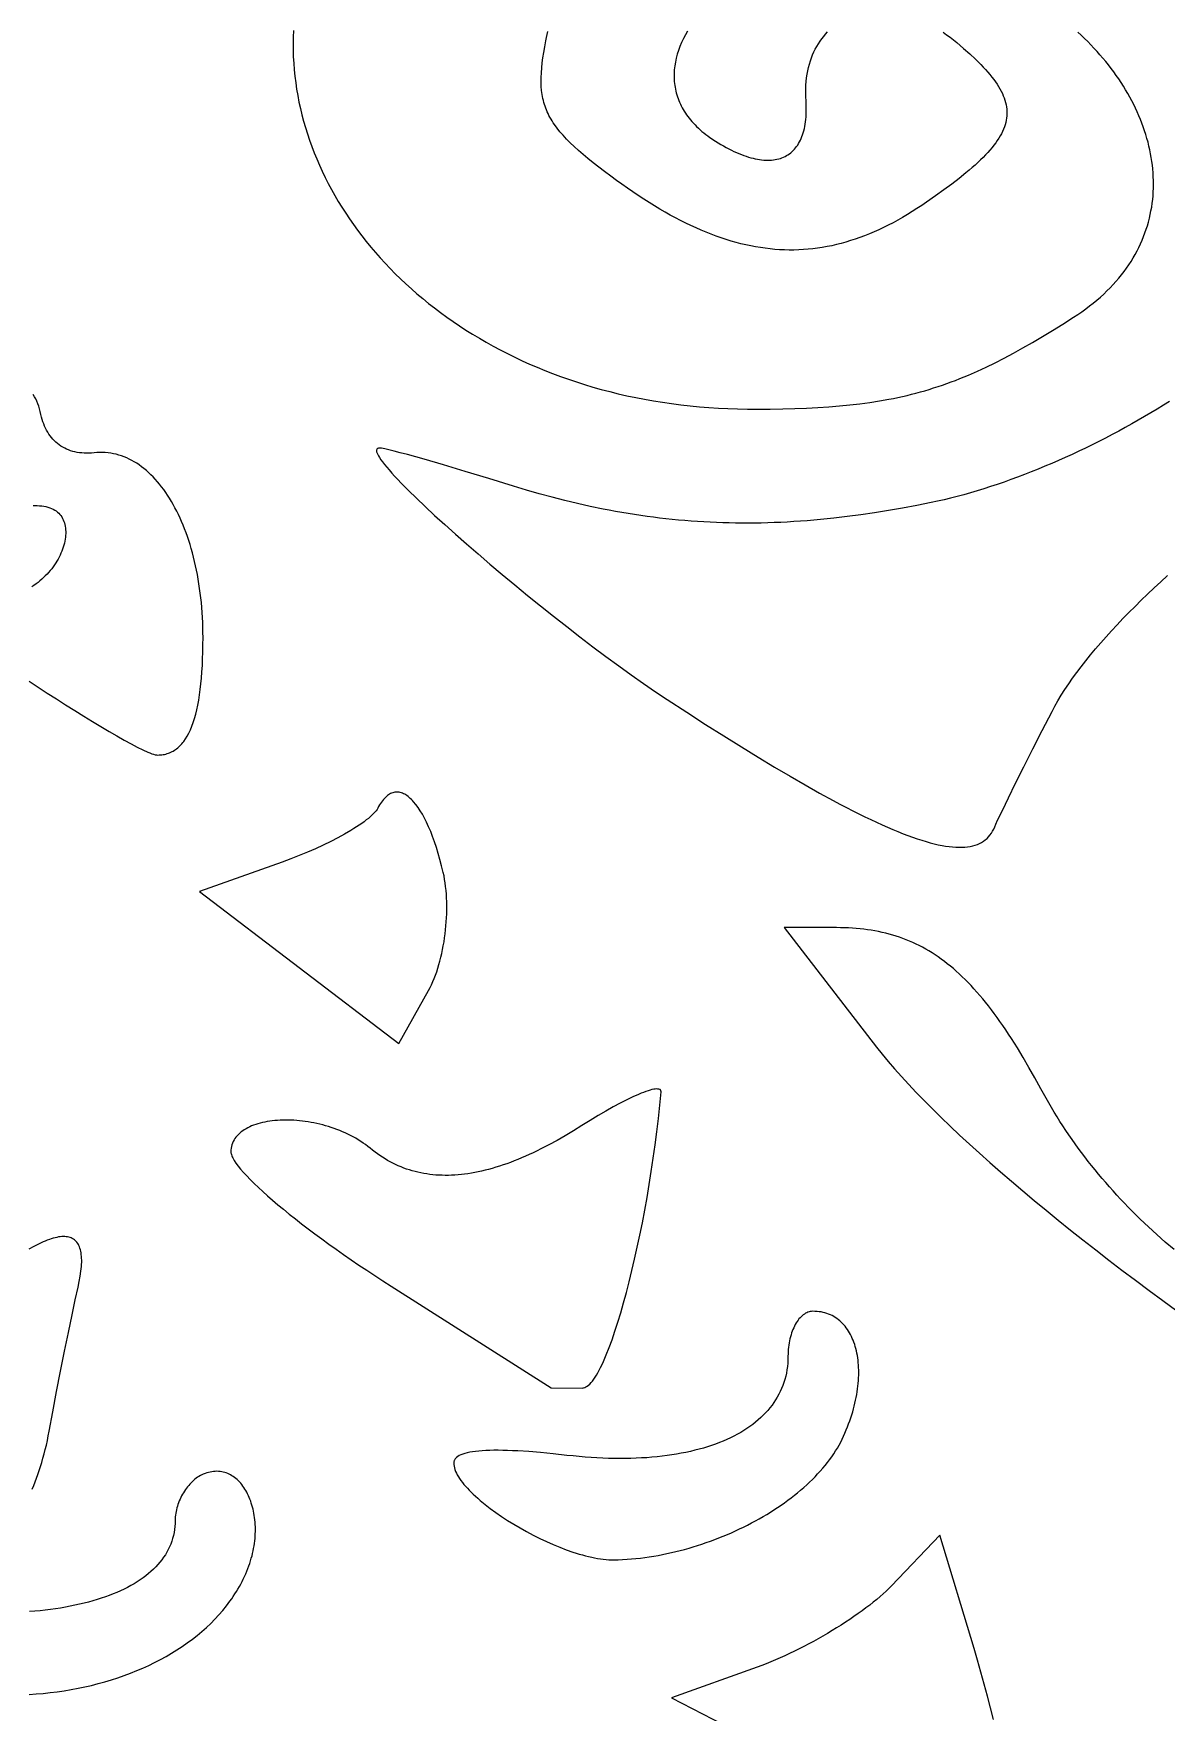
# Model space of a CAD drawing. Extents: x -500 to 500, y -999 to 1001.
# Drawn here: x -166.4 to -6.6, y -171.1 to 65.8 of the extents above; entities that cross this region are included whole.
import ezdxf

# ---------------------------------------------------------------- set-up
doc = ezdxf.new("R2010")
doc.units = 0
doc.layers.add('LAYER_1', color=18, linetype='CONTINUOUS')

msp = doc.modelspace()

# ---------------------------------------------------------------- linework, layer by layer
at = {"layer": 'LAYER_1'}
for points in [[(-129.75, 66.2), (-129.79, 65.28), (-129.8, 64.36), (-129.79, 63.44), (-129.77, 62.52), (-129.71, 61.6), (-129.64, 60.69), (-129.55, 59.77), (-129.43, 58.86), (-129.3, 57.94), (-129.14, 57.03), (-128.97, 56.12), (-128.77, 55.22), (-128.55, 54.32), (-128.31, 53.42), (-128.06, 52.52), (-127.78, 51.63), (-127.48, 50.74), (-127.16, 49.85), (-126.82, 48.97), (-126.46, 48.1), (-126.09, 47.22), (-125.69, 46.36), (-125.27, 45.5), (-124.84, 44.64), (-124.39, 43.79), (-123.91, 42.95), (-123.42, 42.11), (-122.91, 41.28), (-122.38, 40.46), (-121.84, 39.64), (-121.27, 38.83), (-120.69, 38.03), (-120.09, 37.23), (-119.47, 36.45), (-118.83, 35.67), (-118.18, 34.9), (-117.51, 34.14), (-116.82, 33.38), (-116.11, 32.64), (-115.39, 31.91), (-114.64, 31.19), (-113.89, 30.47), (-113.11, 29.77), (-112.32, 29.08), (-111.51, 28.4), (-110.69, 27.72), (-109.85, 27.07), (-108.99, 26.42), (-108.12, 25.78), (-107.23, 25.16), (-106.33, 24.55), (-105.41, 23.95), (-104.47, 23.36), (-103.52, 22.79), (-102.56, 22.23), (-101.58, 21.68), (-100.58, 21.15), (-99.57, 20.63), (-98.54, 20.12), (-97.5, 19.63), (-96.45, 19.16), (-95.38, 18.7), (-94.29, 18.25), (-93.2, 17.82), (-92.08, 17.41), (-90.96, 17.01), (-89.82, 16.63), (-88.67, 16.26), (-87.5, 15.91), (-86.32, 15.58), (-85.13, 15.27), (-83.92, 14.97), (-82.7, 14.69), (-81.47, 14.43), (-80.22, 14.19), (-78.96, 13.96), (-77.69, 13.76), (-76.41, 13.57), (-75.11, 13.41), (-73.8, 13.26), (-72.48, 13.13), (-71.15, 13.02), (-69.81, 12.93), (-68.45, 12.87), (-67.09, 12.82), (-65.71, 12.79), (-64.32, 12.79), (-62.49, 12.81), (-60.73, 12.84), (-59.02, 12.88), (-57.37, 12.95), (-55.78, 13.03), (-54.23, 13.13), (-52.73, 13.25), (-51.27, 13.39), (-49.84, 13.55), (-48.46, 13.74), (-47.1, 13.95), (-45.78, 14.19), (-45.12, 14.32), (-44.47, 14.45), (-43.83, 14.59), (-43.19, 14.74), (-42.56, 14.89), (-41.93, 15.06), (-41.3, 15.23), (-40.68, 15.4), (-40.06, 15.59), (-39.44, 15.78), (-38.82, 15.98), (-38.2, 16.19), (-37.59, 16.4), (-36.98, 16.63), (-36.36, 16.86), (-35.75, 17.1), (-35.13, 17.35), (-34.51, 17.61), (-33.27, 18.15), (-32.02, 18.73), (-30.76, 19.35), (-29.48, 20.01), (-28.17, 20.7), (-26.84, 21.44), (-25.49, 22.21), (-24.1, 23.03), (-22.68, 23.9), (-21.22, 24.8), (-19.71, 25.75), (-19.12, 26.14), (-18.55, 26.54), (-17.99, 26.94), (-17.45, 27.35), (-16.92, 27.76), (-16.41, 28.18), (-15.92, 28.61), (-15.45, 29.04), (-14.99, 29.48), (-14.55, 29.92), (-14.12, 30.37), (-13.72, 30.82), (-13.32, 31.28), (-12.94, 31.75), (-12.58, 32.22), (-12.24, 32.69), (-11.91, 33.17), (-11.59, 33.65), (-11.29, 34.14), (-11.01, 34.63), (-10.74, 35.12), (-10.49, 35.62), (-10.25, 36.12), (-10.03, 36.63), (-9.82, 37.14), (-9.63, 37.65), (-9.45, 38.17), (-9.29, 38.68), (-9.14, 39.2), (-9, 39.73), (-8.88, 40.25), (-8.78, 40.78), (-8.68, 41.31), (-8.61, 41.84), (-8.54, 42.37), (-8.49, 42.91), (-8.46, 43.44), (-8.44, 43.98), (-8.43, 44.52), (-8.43, 45.06), (-8.45, 45.59), (-8.48, 46.13), (-8.53, 46.68), (-8.58, 47.22), (-8.66, 47.76), (-8.74, 48.3), (-8.84, 48.84), (-8.95, 49.38), (-9.07, 49.92), (-9.2, 50.46), (-9.35, 51), (-9.51, 51.54), (-9.68, 52.07), (-9.87, 52.61), (-10.06, 53.14), (-10.27, 53.67), (-10.49, 54.2), (-10.73, 54.73), (-10.97, 55.26), (-11.22, 55.78), (-11.49, 56.3), (-11.77, 56.82), (-12.06, 57.34), (-12.36, 57.85), (-12.67, 58.36), (-13, 58.87), (-13.33, 59.38), (-13.68, 59.88), (-14.03, 60.37), (-14.4, 60.87), (-14.78, 61.36), (-15.17, 61.84), (-15.57, 62.32), (-15.98, 62.8), (-16.39, 63.27), (-16.82, 63.74), (-17.26, 64.2), (-17.71, 64.66), (-18.17, 65.11), (-18.64, 65.56), (-19.12, 66)], [(-38.11, 65.97), (-37.62, 65.63), (-37.13, 65.28), (-36.65, 64.9), (-36.17, 64.51), (-35.22, 63.7), (-34.35, 62.92), (-33.54, 62.16), (-33.16, 61.79), (-32.79, 61.42), (-32.45, 61.06), (-32.12, 60.7), (-31.8, 60.35), (-31.51, 60), (-31.23, 59.66), (-30.97, 59.32), (-30.72, 58.98), (-30.49, 58.65), (-30.28, 58.32), (-30.09, 57.99), (-29.91, 57.66), (-29.75, 57.34), (-29.61, 57.02), (-29.48, 56.7), (-29.38, 56.38), (-29.29, 56.07), (-29.21, 55.75), (-29.16, 55.44), (-29.12, 55.12), (-29.1, 54.81), (-29.1, 54.5), (-29.11, 54.18), (-29.15, 53.87), (-29.2, 53.56), (-29.27, 53.25), (-29.35, 52.93), (-29.46, 52.62), (-29.58, 52.3), (-29.72, 51.98), (-29.88, 51.66), (-30.05, 51.34), (-30.25, 51.01), (-30.46, 50.69), (-30.69, 50.36), (-30.94, 50.03), (-31.2, 49.69), (-31.49, 49.35), (-31.79, 49.01), (-32.11, 48.67), (-32.45, 48.32), (-32.81, 47.96), (-33.19, 47.6), (-33.59, 47.24), (-34, 46.87), (-34.43, 46.5), (-34.89, 46.12), (-35.85, 45.35), (-36.88, 44.55), (-37.99, 43.73), (-39.18, 42.87), (-40.44, 41.99), (-41.12, 41.53), (-41.8, 41.09), (-42.48, 40.66), (-43.15, 40.24), (-43.83, 39.85), (-44.5, 39.47), (-45.17, 39.1), (-45.84, 38.76), (-46.51, 38.43), (-47.18, 38.11), (-47.84, 37.81), (-48.51, 37.53), (-49.17, 37.26), (-49.84, 37.02), (-50.5, 36.78), (-51.17, 36.57), (-51.83, 36.37), (-52.49, 36.18), (-53.16, 36.01), (-53.82, 35.86), (-54.48, 35.73), (-55.15, 35.61), (-55.81, 35.51), (-56.48, 35.43), (-57.15, 35.36), (-57.81, 35.31), (-58.48, 35.27), (-59.15, 35.25), (-59.82, 35.25), (-60.49, 35.26), (-61.17, 35.29), (-61.84, 35.34), (-62.52, 35.41), (-63.2, 35.49), (-63.88, 35.58), (-64.56, 35.7), (-65.25, 35.83), (-65.93, 35.97), (-66.62, 36.14), (-67.31, 36.32), (-68.01, 36.52), (-68.71, 36.73), (-69.41, 36.96), (-70.11, 37.21), (-70.82, 37.47), (-71.53, 37.75), (-72.24, 38.05), (-72.95, 38.36), (-73.67, 38.69), (-74.4, 39.04), (-75.13, 39.4), (-75.86, 39.78), (-76.59, 40.18), (-77.33, 40.6), (-78.08, 41.03), (-78.83, 41.48), (-79.58, 41.94), (-80.34, 42.42), (-81.1, 42.92), (-81.87, 43.44), (-82.64, 43.97), (-83.42, 44.52), (-84.2, 45.08), (-84.99, 45.66), (-85.86, 46.32), (-86.69, 46.96), (-87.47, 47.57), (-88.2, 48.17), (-88.89, 48.74), (-89.54, 49.3), (-90.14, 49.85), (-90.71, 50.39), (-91.23, 50.91), (-91.71, 51.43), (-92.15, 51.94), (-92.56, 52.45), (-92.93, 52.96), (-93.1, 53.21), (-93.26, 53.47), (-93.41, 53.72), (-93.56, 53.98), (-93.7, 54.23), (-93.82, 54.49), (-93.94, 54.75), (-94.05, 55.01), (-94.16, 55.27), (-94.25, 55.53), (-94.34, 55.8), (-94.42, 56.07), (-94.49, 56.34), (-94.55, 56.61), (-94.61, 56.89), (-94.66, 57.17), (-94.74, 57.75), (-94.79, 58.34), (-94.81, 58.96), (-94.81, 59.59), (-94.78, 60.25), (-94.73, 60.93), (-94.66, 61.64), (-94.56, 62.37), (-94.45, 63.14), (-94.31, 63.94), (-94.15, 64.78), (-94.06, 65.21), (-93.97, 65.64), (-93.86, 66.06)], [(-74.15, 66.14), (-74.46, 65.61), (-74.74, 65.07), (-75, 64.52), (-75.23, 63.97), (-75.43, 63.42), (-75.61, 62.87), (-75.75, 62.32), (-75.87, 61.77), (-75.96, 61.22), (-76.02, 60.67), (-76.05, 60.12), (-76.06, 59.84), (-76.05, 59.57), (-76.04, 59.29), (-76.02, 59.02), (-76, 58.75), (-75.96, 58.48), (-75.92, 58.21), (-75.87, 57.94), (-75.81, 57.67), (-75.74, 57.41), (-75.67, 57.14), (-75.59, 56.88), (-75.5, 56.61), (-75.4, 56.35), (-75.29, 56.09), (-75.17, 55.84), (-75.05, 55.58), (-74.91, 55.33), (-74.77, 55.07), (-74.62, 54.82), (-74.46, 54.57), (-74.29, 54.33), (-74.12, 54.08), (-73.93, 53.84), (-73.74, 53.6), (-73.53, 53.36), (-73.32, 53.13), (-73.1, 52.9), (-72.87, 52.67), (-72.63, 52.44), (-72.38, 52.22), (-72.12, 51.99), (-71.85, 51.78), (-71.57, 51.56), (-71.29, 51.35), (-70.99, 51.14), (-70.21, 50.62), (-69.82, 50.38), (-69.44, 50.14), (-69.07, 49.93), (-68.7, 49.72), (-68.33, 49.52), (-67.97, 49.34), (-67.61, 49.16), (-67.26, 49), (-66.91, 48.85), (-66.56, 48.71), (-66.23, 48.58), (-65.89, 48.47), (-65.56, 48.36), (-65.24, 48.27), (-64.92, 48.19), (-64.61, 48.11), (-64.3, 48.05), (-64, 48), (-63.7, 47.96), (-63.41, 47.94), (-63.13, 47.92), (-62.85, 47.92), (-62.57, 47.92), (-62.31, 47.94), (-62.05, 47.96), (-61.79, 48), (-61.54, 48.05), (-61.3, 48.11), (-61.06, 48.18), (-60.84, 48.26), (-60.61, 48.35), (-60.4, 48.46), (-60.19, 48.57), (-59.99, 48.69), (-59.79, 48.83), (-59.6, 48.97), (-59.42, 49.13), (-59.25, 49.29), (-59.08, 49.47), (-58.92, 49.65), (-58.77, 49.85), (-58.62, 50.06), (-58.49, 50.27), (-58.36, 50.5), (-58.24, 50.74), (-58.12, 50.99), (-58.02, 51.25), (-57.92, 51.51), (-57.83, 51.79), (-57.75, 52.08), (-57.68, 52.38), (-57.61, 52.69), (-57.55, 53.01), (-57.51, 53.33), (-57.47, 53.67), (-57.44, 54.02), (-57.42, 54.38), (-57.4, 54.75), (-57.4, 55.12), (-57.41, 55.51), (-57.42, 55.91), (-57.44, 56.31), (-57.47, 56.88), (-57.49, 57.44), (-57.48, 57.99), (-57.46, 58.52), (-57.42, 59.04), (-57.36, 59.55), (-57.28, 60.05), (-57.19, 60.54), (-57.09, 61.01), (-56.96, 61.48), (-56.83, 61.93), (-56.67, 62.36), (-56.51, 62.79), (-56.33, 63.2), (-56.13, 63.6), (-55.92, 63.98), (-55.7, 64.35), (-55.46, 64.71), (-55.21, 65.05), (-54.95, 65.38), (-54.68, 65.7), (-54.4, 66.01)], [(-167.02, -25.57), (-165.76, -26.42), (-164.47, -27.26), (-163.18, -28.1), (-161.89, -28.93), (-160.61, -29.73), (-159.34, -30.52), (-158.11, -31.28), (-156.91, -32), (-155.76, -32.68), (-154.66, -33.32), (-153.62, -33.9), (-152.66, -34.42), (-151.78, -34.88), (-150.99, -35.27), (-150.3, -35.58), (-149.99, -35.71), (-149.72, -35.82), (-149.47, -35.9), (-149.25, -35.96), (-149.07, -35.99), (-148.91, -36.01), (-148.71, -36), (-148.51, -35.99), (-148.32, -35.97), (-148.13, -35.94), (-147.94, -35.91), (-147.75, -35.87), (-147.57, -35.81), (-147.39, -35.76), (-147.21, -35.69), (-147.04, -35.61), (-146.87, -35.53), (-146.71, -35.44), (-146.55, -35.34), (-146.39, -35.24), (-146.23, -35.12), (-146.08, -35), (-145.93, -34.87), (-145.78, -34.73), (-145.64, -34.58), (-145.5, -34.43), (-145.36, -34.26), (-145.23, -34.09), (-144.97, -33.73), (-144.73, -33.33), (-144.5, -32.9), (-144.28, -32.43), (-144.08, -31.94), (-143.89, -31.41), (-143.71, -30.84), (-143.54, -30.25), (-143.38, -29.62), (-143.24, -28.96), (-143.11, -28.26), (-143, -27.53), (-142.89, -26.77), (-142.8, -25.97), (-142.72, -25.14), (-142.65, -24.28), (-142.6, -23.38), (-142.56, -22.45), (-142.53, -21.48), (-142.51, -20.48), (-142.5, -19.44), (-142.51, -18.72), (-142.52, -18), (-142.55, -17.29), (-142.58, -16.58), (-142.62, -15.88), (-142.68, -15.19), (-142.74, -14.5), (-142.81, -13.82), (-142.89, -13.15), (-142.98, -12.49), (-143.08, -11.83), (-143.18, -11.19), (-143.3, -10.55), (-143.42, -9.92), (-143.56, -9.29), (-143.7, -8.68), (-143.84, -8.08), (-144, -7.48), (-144.16, -6.89), (-144.34, -6.32), (-144.52, -5.75), (-144.7, -5.19), (-144.9, -4.65), (-145.1, -4.11), (-145.31, -3.59), (-145.53, -3.07), (-145.75, -2.57), (-145.98, -2.07), (-146.22, -1.59), (-146.46, -1.12), (-146.71, -0.67), (-146.97, -0.22), (-147.23, 0.22), (-147.5, 0.64), (-147.77, 1.05), (-148.05, 1.44), (-148.34, 1.83), (-148.63, 2.2), (-148.93, 2.56), (-149.24, 2.9), (-149.54, 3.23), (-149.86, 3.55), (-150.18, 3.85), (-150.5, 4.14), (-150.83, 4.41), (-151.17, 4.67), (-151.51, 4.92), (-151.85, 5.15), (-152.2, 5.36), (-152.55, 5.56), (-152.91, 5.75), (-153.27, 5.92), (-153.63, 6.07), (-154, 6.2), (-154.37, 6.32), (-154.75, 6.43), (-155.13, 6.51), (-155.51, 6.58), (-155.9, 6.64), (-156.29, 6.67), (-156.68, 6.69), (-157.08, 6.69), (-157.48, 6.67), (-157.88, 6.64), (-158.24, 6.6), (-158.59, 6.58), (-158.94, 6.58), (-159.28, 6.59), (-159.62, 6.61), (-159.94, 6.65), (-160.26, 6.7), (-160.57, 6.76), (-160.88, 6.84), (-161.18, 6.93), (-161.46, 7.04), (-161.75, 7.16), (-162.02, 7.29), (-162.28, 7.43), (-162.54, 7.58), (-162.78, 7.75), (-163.02, 7.93), (-163.25, 8.13), (-163.47, 8.33), (-163.68, 8.55), (-163.88, 8.78), (-164.07, 9.02), (-164.25, 9.27), (-164.41, 9.53), (-164.57, 9.81), (-164.72, 10.09), (-164.86, 10.39), (-164.98, 10.7), (-165.1, 11.01), (-165.2, 11.34), (-165.29, 11.68), (-165.37, 12.03), (-165.46, 12.44), (-165.56, 12.83), (-165.68, 13.2), (-165.81, 13.56), (-165.95, 13.9), (-166.11, 14.23), (-166.28, 14.54), (-166.47, 14.84)], [(-6.17, 13.89), (-7.03, 13.35), (-7.91, 12.81), (-8.79, 12.28), (-9.68, 11.75), (-10.58, 11.23), (-11.49, 10.71), (-12.41, 10.2), (-13.33, 9.7), (-14.25, 9.21), (-15.19, 8.72), (-16.12, 8.24), (-17.06, 7.77), (-18.01, 7.31), (-18.96, 6.86), (-19.91, 6.41), (-20.87, 5.98), (-21.83, 5.55), (-22.78, 5.13), (-23.75, 4.73), (-24.71, 4.33), (-25.67, 3.94), (-26.63, 3.57), (-27.59, 3.2), (-28.55, 2.85), (-29.51, 2.51), (-30.46, 2.18), (-31.41, 1.86), (-32.36, 1.56), (-33.31, 1.27), (-34.25, 0.99), (-35.19, 0.72), (-36.12, 0.47), (-37.04, 0.24), (-37.96, 0.01), (-38.88, -0.2), (-39.78, -0.39), (-41.81, -0.8), (-43.82, -1.17), (-45.8, -1.52), (-47.77, -1.83), (-49.71, -2.12), (-51.63, -2.37), (-53.54, -2.59), (-55.42, -2.78), (-57.3, -2.95), (-59.16, -3.08), (-60.08, -3.13), (-61, -3.18), (-61.92, -3.21), (-62.83, -3.24), (-63.75, -3.27), (-64.65, -3.28), (-65.56, -3.29), (-66.47, -3.29), (-67.37, -3.28), (-68.27, -3.26), (-69.17, -3.24), (-70.07, -3.21), (-70.96, -3.17), (-71.86, -3.12), (-72.75, -3.07), (-73.64, -3.01), (-74.53, -2.93), (-75.42, -2.86), (-76.31, -2.77), (-77.2, -2.68), (-78.09, -2.57), (-78.97, -2.46), (-79.86, -2.35), (-80.75, -2.22), (-81.64, -2.09), (-82.52, -1.95), (-83.41, -1.8), (-84.3, -1.64), (-85.19, -1.48), (-86.08, -1.3), (-87.87, -0.94), (-89.66, -0.54), (-91.45, -0.1), (-93.26, 0.36), (-95.07, 0.86), (-96.89, 1.38), (-98.73, 1.94), (-102.2, 3.02), (-105.51, 4.02), (-108.58, 4.93), (-111.33, 5.72), (-113.68, 6.38), (-114.68, 6.65), (-115.56, 6.87), (-116.3, 7.05), (-116.88, 7.19), (-117.32, 7.27), (-117.47, 7.29), (-117.58, 7.3), (-117.67, 7.29), (-117.76, 7.28), (-117.83, 7.26), (-117.89, 7.23), (-117.94, 7.19), (-117.98, 7.14), (-118, 7.08), (-118.02, 7.02), (-118.03, 6.95), (-118.02, 6.87), (-118.01, 6.78), (-117.98, 6.69), (-117.9, 6.47), (-117.77, 6.23), (-117.61, 5.96), (-117.41, 5.66), (-117.17, 5.34), (-116.9, 4.98), (-116.59, 4.61), (-116.25, 4.21), (-115.87, 3.78), (-115.47, 3.33), (-115.03, 2.86), (-114.56, 2.37), (-113.53, 1.33), (-112.39, 0.22), (-111.16, -0.96), (-109.83, -2.21), (-108.41, -3.5), (-106.91, -4.84), (-105.34, -6.22), (-103.71, -7.64), (-102.03, -9.08), (-100.3, -10.54), (-98.53, -12.01), (-96.72, -13.49), (-94.9, -14.97), (-93.05, -16.43), (-91.2, -17.89), (-89.35, -19.32), (-87.51, -20.72), (-85.68, -22.09), (-83.87, -23.42), (-82.1, -24.7), (-80.36, -25.92), (-78.67, -27.08), (-77.03, -28.17), (-74.27, -29.97), (-71.6, -31.68), (-69.03, -33.32), (-66.56, -34.86), (-64.17, -36.33), (-61.88, -37.71), (-59.68, -39.01), (-57.56, -40.23), (-55.54, -41.37), (-53.6, -42.43), (-52.67, -42.93), (-51.75, -43.41), (-50.86, -43.87), (-49.99, -44.31), (-49.14, -44.72), (-48.31, -45.12), (-47.5, -45.5), (-46.71, -45.86), (-45.94, -46.2), (-45.19, -46.52), (-44.47, -46.82), (-43.76, -47.11), (-43.07, -47.37), (-42.4, -47.61), (-41.75, -47.83), (-41.12, -48.04), (-40.51, -48.22), (-39.92, -48.39), (-39.35, -48.54), (-38.8, -48.66), (-38.26, -48.77), (-37.75, -48.86), (-37.25, -48.93), (-36.77, -48.98), (-36.31, -49.02), (-35.87, -49.03), (-35.44, -49.03), (-35.04, -49.01), (-34.65, -48.96), (-34.28, -48.9), (-33.92, -48.83), (-33.58, -48.73), (-33.26, -48.61), (-32.96, -48.48), (-32.67, -48.33), (-32.4, -48.16), (-32.15, -47.97), (-31.91, -47.77), (-31.69, -47.54), (-31.49, -47.3), (-31.3, -47.04), (-31.13, -46.76), (-30.97, -46.47), (-30.83, -46.16), (-30.65, -45.74), (-30.41, -45.21), (-29.75, -43.82), (-28.9, -42.06), (-27.87, -39.98), (-26.71, -37.65), (-25.45, -35.15), (-24.11, -32.53), (-22.74, -29.87), (-22.34, -29.11), (-21.9, -28.34), (-21.43, -27.57), (-20.92, -26.78), (-20.39, -25.98), (-19.83, -25.17), (-19.24, -24.36), (-18.62, -23.54), (-17.97, -22.71), (-17.3, -21.87), (-16.6, -21.03), (-15.87, -20.18), (-15.12, -19.33), (-14.35, -18.48), (-13.55, -17.62), (-12.73, -16.76), (-11.89, -15.89), (-11.03, -15.03), (-10.15, -14.16), (-9.25, -13.29), (-8.33, -12.42), (-7.4, -11.56), (-6.44, -10.69)], [(-166.46, -0.79), (-166.18, -0.82), (-165.92, -0.82), (-165.58, -0.83), (-165.26, -0.86), (-164.95, -0.9), (-164.66, -0.95), (-164.38, -1.02), (-164.12, -1.11), (-163.87, -1.2), (-163.64, -1.31), (-163.42, -1.44), (-163.22, -1.57), (-163.03, -1.72), (-162.86, -1.88), (-162.7, -2.05), (-162.56, -2.23), (-162.43, -2.42), (-162.31, -2.62), (-162.21, -2.82), (-162.12, -3.04), (-162.05, -3.26), (-161.98, -3.49), (-161.94, -3.73), (-161.9, -3.98), (-161.88, -4.23), (-161.87, -4.48), (-161.87, -4.74), (-161.88, -5.01), (-161.91, -5.28), (-161.95, -5.55), (-162, -5.83), (-162.06, -6.1), (-162.13, -6.38), (-162.22, -6.66), (-162.31, -6.95), (-162.42, -7.23), (-162.54, -7.51), (-162.66, -7.8), (-162.8, -8.08), (-162.95, -8.36), (-163.11, -8.64), (-163.28, -8.91), (-163.46, -9.19), (-163.65, -9.46), (-163.85, -9.72), (-164.06, -9.98), (-164.28, -10.24), (-164.51, -10.49), (-164.75, -10.74), (-164.99, -10.98), (-165.25, -11.21), (-165.51, -11.44), (-165.78, -11.66), (-166.06, -11.87), (-166.35, -12.07), (-166.64, -12.26)], [(-5.53, -105.79), (-6.76, -104.74), (-7.96, -103.67), (-9.14, -102.59), (-10.3, -101.49), (-11.42, -100.37), (-11.98, -99.81), (-12.53, -99.24), (-13.07, -98.67), (-13.6, -98.09), (-14.13, -97.51), (-14.65, -96.92), (-15.16, -96.34), (-15.67, -95.74), (-16.17, -95.15), (-16.67, -94.55), (-17.15, -93.94), (-17.63, -93.34), (-18.1, -92.72), (-18.57, -92.11), (-19.03, -91.49), (-19.48, -90.87), (-19.92, -90.24), (-20.36, -89.61), (-20.79, -88.98), (-21.21, -88.34), (-21.62, -87.7), (-22.03, -87.06), (-22.43, -86.41), (-22.82, -85.76), (-23.21, -85.1), (-23.58, -84.44), (-23.95, -83.78), (-24.31, -83.12), (-25.15, -81.57), (-25.99, -80.09), (-26.81, -78.68), (-27.63, -77.32), (-28.45, -76.02), (-28.86, -75.4), (-29.27, -74.78), (-29.67, -74.19), (-30.08, -73.6), (-30.49, -73.04), (-30.89, -72.48), (-31.3, -71.94), (-31.7, -71.41), (-32.11, -70.9), (-32.52, -70.4), (-32.93, -69.92), (-33.34, -69.45), (-33.75, -68.99), (-34.16, -68.54), (-34.57, -68.11), (-34.99, -67.69), (-35.4, -67.29), (-35.82, -66.89), (-36.24, -66.51), (-36.66, -66.15), (-37.08, -65.79), (-37.51, -65.45), (-37.93, -65.12), (-38.36, -64.8), (-38.8, -64.49), (-39.23, -64.2), (-39.67, -63.92), (-40.11, -63.64), (-40.56, -63.39), (-41.01, -63.14), (-41.46, -62.9), (-41.91, -62.68), (-42.37, -62.46), (-42.84, -62.26), (-43.3, -62.07), (-43.78, -61.89), (-44.25, -61.72), (-44.73, -61.56), (-45.22, -61.41), (-45.71, -61.27), (-46.2, -61.14), (-46.7, -61.03), (-47.21, -60.92), (-47.72, -60.82), (-48.23, -60.73), (-48.76, -60.65), (-49.28, -60.58), (-49.82, -60.53), (-50.35, -60.48), (-50.9, -60.44), (-51.45, -60.4), (-52.01, -60.38), (-52.57, -60.37), (-53.15, -60.36), (-60.52, -60.36), (-47.48, -77.21), (-46.7, -78.2), (-45.85, -79.23), (-44.95, -80.28), (-43.99, -81.36), (-42.97, -82.47), (-41.9, -83.61), (-40.77, -84.77), (-39.6, -85.95), (-38.37, -87.16), (-37.09, -88.38), (-35.77, -89.63), (-34.39, -90.9), (-32.98, -92.19), (-31.51, -93.49), (-30.01, -94.82), (-28.46, -96.15), (-26.88, -97.5), (-25.25, -98.87), (-23.59, -100.24), (-21.89, -101.63), (-20.15, -103.03), (-18.38, -104.43), (-16.58, -105.84), (-14.74, -107.26), (-12.88, -108.69), (-10.98, -110.12), (-9.06, -111.55), (-7.11, -112.98), (-5.14, -114.42)], [(-166.6, -139.57), (-166.39, -139.08), (-166.19, -138.58), (-165.99, -138.06), (-165.8, -137.52), (-165.61, -136.97), (-165.43, -136.4), (-165.25, -135.81), (-165.08, -135.22), (-164.91, -134.61), (-164.75, -133.99), (-164.6, -133.36), (-164.46, -132.72), (-164.33, -132.06), (-164.2, -131.41), (-163.69, -128.67), (-163.15, -125.83), (-162.59, -122.96), (-162.03, -120.14), (-161.49, -117.47), (-160.98, -115.01), (-160.52, -112.87), (-160.13, -111.11), (-159.96, -110.31), (-159.82, -109.55), (-159.72, -108.85), (-159.68, -108.51), (-159.65, -108.19), (-159.63, -107.88), (-159.62, -107.58), (-159.62, -107.29), (-159.63, -107.01), (-159.64, -106.75), (-159.67, -106.5), (-159.7, -106.26), (-159.74, -106.03), (-159.8, -105.81), (-159.86, -105.61), (-159.92, -105.41), (-160, -105.23), (-160.09, -105.06), (-160.18, -104.91), (-160.29, -104.76), (-160.4, -104.63), (-160.52, -104.51), (-160.65, -104.4), (-160.79, -104.3), (-160.94, -104.22), (-161.09, -104.14), (-161.26, -104.08), (-161.43, -104.03), (-161.61, -103.99), (-161.8, -103.97), (-162, -103.95), (-162.21, -103.95), (-162.43, -103.96), (-162.65, -103.98), (-162.88, -104.01), (-163.13, -104.06), (-163.38, -104.12), (-163.64, -104.19), (-163.91, -104.27), (-164.18, -104.36), (-164.47, -104.47), (-164.76, -104.58), (-165.07, -104.71), (-165.7, -105.01), (-166.36, -105.35), (-167.06, -105.74)], [(-167.04, -168.55), (-166.04, -168.48), (-165.04, -168.4), (-164.05, -168.3), (-163.06, -168.18), (-162.08, -168.03), (-161.1, -167.87), (-160.13, -167.69), (-159.17, -167.49), (-158.22, -167.27), (-157.28, -167.03), (-156.35, -166.77), (-155.42, -166.49), (-154.51, -166.2), (-153.62, -165.88), (-152.73, -165.55), (-151.86, -165.2), (-151, -164.84), (-150.15, -164.45), (-149.33, -164.05), (-148.51, -163.63), (-147.72, -163.19), (-146.94, -162.74), (-146.18, -162.27), (-145.44, -161.78), (-144.72, -161.28), (-144.01, -160.76), (-143.33, -160.23), (-142.67, -159.68), (-142.03, -159.11), (-141.42, -158.53), (-140.82, -157.93), (-140.25, -157.32), (-139.71, -156.69), (-139.19, -156.05), (-138.7, -155.4), (-138.46, -155.06), (-138.23, -154.73), (-138.01, -154.38), (-137.79, -154.04), (-137.58, -153.69), (-137.38, -153.34), (-137.19, -152.99), (-137, -152.63), (-136.82, -152.27), (-136.65, -151.9), (-136.48, -151.53), (-136.32, -151.16), (-136.17, -150.79), (-136.03, -150.41), (-135.91, -150.06), (-135.79, -149.7), (-135.69, -149.35), (-135.59, -149), (-135.51, -148.65), (-135.43, -148.29), (-135.36, -147.94), (-135.3, -147.6), (-135.25, -147.25), (-135.21, -146.9), (-135.17, -146.56), (-135.15, -146.22), (-135.13, -145.88), (-135.12, -145.55), (-135.12, -145.22), (-135.12, -144.89), (-135.14, -144.56), (-135.16, -144.24), (-135.19, -143.92), (-135.23, -143.61), (-135.27, -143.3), (-135.32, -143), (-135.38, -142.7), (-135.45, -142.4), (-135.52, -142.11), (-135.6, -141.83), (-135.69, -141.55), (-135.78, -141.28), (-135.88, -141.02), (-135.98, -140.76), (-136.09, -140.51), (-136.21, -140.26), (-136.33, -140.02), (-136.46, -139.79), (-136.6, -139.57), (-136.74, -139.36), (-136.88, -139.15), (-137.03, -138.95), (-137.19, -138.76), (-137.35, -138.58), (-137.52, -138.41), (-137.69, -138.25), (-137.87, -138.09), (-138.05, -137.95), (-138.23, -137.82), (-138.42, -137.69), (-138.62, -137.58), (-138.82, -137.48), (-139.02, -137.39), (-139.23, -137.31), (-139.44, -137.24), (-139.65, -137.18), (-139.87, -137.14), (-140.09, -137.1), (-140.32, -137.08), (-140.54, -137.07), (-140.78, -137.08), (-141.01, -137.09), (-141.25, -137.13), (-141.49, -137.17), (-141.73, -137.23), (-141.98, -137.3), (-142.22, -137.38), (-142.47, -137.48), (-142.68, -137.58), (-142.88, -137.68), (-143.08, -137.79), (-143.27, -137.92), (-143.46, -138.06), (-143.65, -138.2), (-143.83, -138.36), (-144.01, -138.52), (-144.19, -138.69), (-144.36, -138.87), (-144.52, -139.06), (-144.68, -139.25), (-144.84, -139.45), (-144.99, -139.66), (-145.13, -139.87), (-145.27, -140.09), (-145.4, -140.32), (-145.53, -140.55), (-145.64, -140.78), (-145.75, -141.02), (-145.86, -141.26), (-145.95, -141.5), (-146.04, -141.74), (-146.12, -141.99), (-146.19, -142.24), (-146.25, -142.49), (-146.31, -142.74), (-146.35, -143), (-146.39, -143.25), (-146.41, -143.5), (-146.43, -143.75), (-146.43, -144), (-146.44, -144.44), (-146.47, -144.87), (-146.52, -145.3), (-146.59, -145.72), (-146.68, -146.13), (-146.79, -146.54), (-146.91, -146.94), (-147.06, -147.33), (-147.22, -147.72), (-147.4, -148.1), (-147.61, -148.47), (-147.82, -148.84), (-148.06, -149.2), (-148.32, -149.55), (-148.59, -149.89), (-148.88, -150.23), (-149.18, -150.56), (-149.51, -150.88), (-149.85, -151.2), (-150.2, -151.51), (-150.58, -151.81), (-150.97, -152.1), (-151.37, -152.38), (-151.8, -152.66), (-152.23, -152.93), (-152.69, -153.19), (-153.16, -153.45), (-153.64, -153.69), (-154.14, -153.93), (-154.65, -154.16), (-155.18, -154.38), (-155.72, -154.59), (-156.28, -154.8), (-156.85, -154.99), (-157.44, -155.18), (-158.04, -155.36), (-158.65, -155.53), (-159.27, -155.69), (-159.91, -155.84), (-160.57, -155.98), (-161.23, -156.12), (-161.91, -156.24), (-162.6, -156.36), (-163.3, -156.47), (-164.02, -156.57), (-164.75, -156.66), (-165.48, -156.74), (-166.23, -156.81), (-167, -156.87)], [(-31, -172.07), (-31.41, -170.44), (-31.84, -168.78), (-32.29, -167.1), (-32.76, -165.42), (-33.24, -163.74), (-33.73, -162.07), (-38.57, -146.06), (-45.39, -153.22), (-45.75, -153.59), (-46.14, -153.97), (-46.56, -154.36), (-47, -154.75), (-47.47, -155.14), (-47.95, -155.54), (-48.46, -155.94), (-48.99, -156.34), (-49.53, -156.75), (-50.1, -157.15), (-50.68, -157.56), (-51.27, -157.96), (-51.87, -158.36), (-52.49, -158.76), (-53.12, -159.16), (-53.76, -159.55), (-54.41, -159.94), (-55.06, -160.32), (-55.72, -160.7), (-56.39, -161.07), (-57.06, -161.43), (-57.73, -161.78), (-58.41, -162.13), (-59.08, -162.46), (-59.75, -162.79), (-60.42, -163.1), (-61.09, -163.4), (-61.75, -163.69), (-62.4, -163.97), (-63.05, -164.23), (-63.69, -164.47), (-64.32, -164.7), (-76.44, -169.02), (-63.3, -175.79)]]:
    msp.add_lwpolyline(points, dxfattribs=at)
for points in [[(-108.62, -52.59), (-108.84, -51.65), (-109.08, -50.75), (-109.33, -49.88), (-109.58, -49.05), (-109.84, -48.26), (-110.12, -47.51), (-110.39, -46.8), (-110.68, -46.13), (-110.97, -45.5), (-111.26, -44.91), (-111.56, -44.36), (-111.87, -43.86), (-112.17, -43.39), (-112.48, -42.97), (-112.79, -42.6), (-112.95, -42.43), (-113.11, -42.26), (-113.27, -42.12), (-113.42, -41.98), (-113.58, -41.85), (-113.74, -41.74), (-113.9, -41.64), (-114.05, -41.54), (-114.21, -41.46), (-114.37, -41.4), (-114.52, -41.34), (-114.68, -41.3), (-114.84, -41.27), (-114.99, -41.25), (-115.14, -41.24), (-115.3, -41.24), (-115.45, -41.26), (-115.6, -41.29), (-115.75, -41.33), (-115.9, -41.39), (-116.05, -41.45), (-116.2, -41.53), (-116.35, -41.62), (-116.49, -41.73), (-116.64, -41.85), (-116.78, -41.98), (-116.92, -42.12), (-117.06, -42.28), (-117.2, -42.45), (-117.33, -42.64), (-117.47, -42.83), (-117.6, -43.04), (-117.73, -43.27), (-117.85, -43.51), (-117.96, -43.69), (-118.1, -43.88), (-118.26, -44.08), (-118.45, -44.28), (-118.67, -44.49), (-118.91, -44.71), (-119.18, -44.94), (-119.47, -45.17), (-119.78, -45.41), (-120.12, -45.65), (-120.47, -45.89), (-120.85, -46.14), (-121.25, -46.39), (-121.66, -46.64), (-122.54, -47.16), (-123.49, -47.68), (-124.49, -48.2), (-125.55, -48.71), (-126.64, -49.22), (-127.77, -49.72), (-128.94, -50.2), (-130.12, -50.67), (-131.32, -51.11), (-143, -55.27), (-114.87, -76.72), (-110.69, -69.22), (-110.47, -68.82), (-110.27, -68.41), (-110.07, -67.97), (-109.89, -67.52), (-109.71, -67.06), (-109.54, -66.58), (-109.38, -66.09), (-109.23, -65.58), (-109.09, -65.07), (-108.95, -64.54), (-108.83, -64.01), (-108.71, -63.47), (-108.61, -62.92), (-108.51, -62.36), (-108.43, -61.8), (-108.35, -61.24), (-108.29, -60.67), (-108.23, -60.1), (-108.19, -59.54), (-108.15, -58.97), (-108.13, -58.4), (-108.12, -57.84), (-108.12, -57.28), (-108.13, -56.72), (-108.15, -56.17), (-108.18, -55.63), (-108.22, -55.1), (-108.28, -54.57), (-108.35, -54.06), (-108.42, -53.56), (-108.51, -53.06)], [(-77.89, -83.55), (-77.89, -83.48), (-77.9, -83.43), (-77.91, -83.37), (-77.93, -83.33), (-77.96, -83.28), (-77.99, -83.25), (-78.03, -83.21), (-78.08, -83.19), (-78.2, -83.15), (-78.34, -83.13), (-78.51, -83.12), (-78.7, -83.14), (-78.92, -83.17), (-79.17, -83.22), (-79.43, -83.29), (-79.72, -83.38), (-80.03, -83.48), (-80.36, -83.61), (-80.71, -83.74), (-81.08, -83.9), (-81.87, -84.25), (-82.74, -84.66), (-83.66, -85.13), (-84.65, -85.66), (-85.68, -86.24), (-86.77, -86.88), (-87.89, -87.56), (-89.05, -88.28), (-90.24, -89.03), (-91.41, -89.73), (-92.57, -90.39), (-93.71, -91.01), (-94.83, -91.59), (-95.38, -91.86), (-95.93, -92.12), (-96.48, -92.38), (-97.02, -92.62), (-97.56, -92.85), (-98.09, -93.07), (-98.62, -93.28), (-99.15, -93.48), (-99.67, -93.67), (-100.18, -93.85), (-100.7, -94.02), (-101.2, -94.18), (-101.71, -94.33), (-102.21, -94.47), (-102.71, -94.6), (-103.2, -94.71), (-103.69, -94.82), (-104.17, -94.92), (-104.65, -95), (-105.13, -95.08), (-105.6, -95.14), (-106.06, -95.2), (-106.53, -95.24), (-106.99, -95.28), (-107.44, -95.3), (-107.89, -95.32), (-108.34, -95.32), (-108.79, -95.31), (-109.22, -95.29), (-109.66, -95.27), (-110.09, -95.23), (-110.52, -95.18), (-110.94, -95.12), (-111.36, -95.05), (-111.78, -94.97), (-112.19, -94.88), (-112.6, -94.78), (-113, -94.67), (-113.4, -94.55), (-113.8, -94.42), (-114.19, -94.28), (-114.57, -94.12), (-114.96, -93.96), (-115.34, -93.79), (-115.71, -93.6), (-116.09, -93.41), (-116.46, -93.21), (-116.82, -92.99), (-117.18, -92.77), (-117.54, -92.53), (-117.89, -92.29), (-118.24, -92.03), (-118.59, -91.76), (-118.93, -91.49), (-119.24, -91.23), (-119.57, -90.98), (-119.91, -90.75), (-120.25, -90.52), (-120.6, -90.3), (-120.95, -90.08), (-121.32, -89.88), (-121.69, -89.68), (-122.06, -89.5), (-122.44, -89.32), (-122.83, -89.15), (-123.22, -88.99), (-123.61, -88.83), (-124.01, -88.69), (-124.41, -88.55), (-124.81, -88.43), (-125.22, -88.31), (-125.62, -88.2), (-126.03, -88.09), (-126.44, -88), (-126.85, -87.91), (-127.26, -87.84), (-127.67, -87.77), (-128.08, -87.71), (-128.48, -87.66), (-128.89, -87.61), (-129.29, -87.58), (-129.69, -87.55), (-130.09, -87.53), (-130.48, -87.52), (-130.87, -87.52), (-131.25, -87.52), (-131.63, -87.54), (-132.01, -87.56), (-132.38, -87.59), (-132.74, -87.63), (-133.09, -87.68), (-133.44, -87.73), (-133.78, -87.79), (-134.12, -87.87), (-134.44, -87.95), (-134.76, -88.03), (-135.06, -88.13), (-135.36, -88.23), (-135.65, -88.35), (-135.92, -88.47), (-136.19, -88.59), (-136.44, -88.73), (-136.68, -88.88), (-136.91, -89.03), (-137.13, -89.19), (-137.33, -89.36), (-137.52, -89.53), (-137.7, -89.72), (-137.86, -89.91), (-138, -90.11), (-138.13, -90.32), (-138.25, -90.54), (-138.34, -90.76), (-138.43, -90.99), (-138.49, -91.23), (-138.54, -91.48), (-138.56, -91.74), (-138.57, -92), (-138.57, -92.12), (-138.54, -92.25), (-138.51, -92.39), (-138.46, -92.54), (-138.39, -92.7), (-138.31, -92.86), (-138.22, -93.03), (-138.11, -93.21), (-137.86, -93.6), (-137.55, -94.01), (-137.2, -94.45), (-136.79, -94.91), (-136.34, -95.4), (-135.84, -95.92), (-135.29, -96.46), (-134.7, -97.02), (-134.07, -97.6), (-133.4, -98.2), (-132.69, -98.82), (-131.94, -99.45), (-131.15, -100.1), (-130.33, -100.77), (-129.48, -101.45), (-128.59, -102.14), (-127.67, -102.84), (-126.73, -103.56), (-125.75, -104.28), (-124.75, -105), (-123.73, -105.74), (-122.68, -106.48), (-121.61, -107.22), (-120.52, -107.97), (-119.41, -108.71), (-118.28, -109.46), (-117.14, -110.2), (-115.98, -110.95), (-93.39, -125.31), (-88.98, -125.32), (-88.9, -125.31), (-88.82, -125.3), (-88.65, -125.25), (-88.48, -125.17), (-88.3, -125.06), (-88.12, -124.92), (-87.94, -124.76), (-87.76, -124.56), (-87.57, -124.33), (-87.38, -124.08), (-87.19, -123.8), (-87, -123.49), (-86.81, -123.16), (-86.61, -122.8), (-86.42, -122.41), (-86.22, -122.01), (-86.02, -121.57), (-85.82, -121.12), (-85.62, -120.64), (-85.21, -119.61), (-84.8, -118.51), (-84.4, -117.32), (-83.99, -116.05), (-83.58, -114.72), (-83.18, -113.32), (-82.78, -111.85), (-82.39, -110.33), (-82, -108.75), (-81.62, -107.13), (-81.25, -105.46), (-80.89, -103.75), (-80.53, -102), (-80.2, -100.23), (-79.87, -98.42), (-79.56, -96.6), (-79.27, -94.75), (-78.99, -92.89), (-78.73, -91.02), (-78.49, -89.15), (-78.27, -87.28), (-78.07, -85.41)], [(-52.34, -132.52), (-52.14, -132.09), (-51.95, -131.67), (-51.77, -131.24), (-51.59, -130.81), (-51.43, -130.39), (-51.27, -129.96), (-51.13, -129.54), (-50.99, -129.12), (-50.86, -128.7), (-50.75, -128.28), (-50.64, -127.87), (-50.54, -127.46), (-50.45, -127.05), (-50.36, -126.64), (-50.29, -126.24), (-50.22, -125.84), (-50.17, -125.45), (-50.12, -125.05), (-50.08, -124.67), (-50.05, -124.28), (-50.03, -123.9), (-50.01, -123.53), (-50.01, -123.16), (-50.01, -122.79), (-50.02, -122.43), (-50.04, -122.08), (-50.07, -121.73), (-50.1, -121.39), (-50.15, -121.05), (-50.2, -120.72), (-50.26, -120.39), (-50.33, -120.07), (-50.41, -119.76), (-50.49, -119.46), (-50.58, -119.16), (-50.68, -118.87), (-50.79, -118.58), (-50.91, -118.31), (-51.03, -118.04), (-51.16, -117.78), (-51.3, -117.53), (-51.44, -117.29), (-51.6, -117.05), (-51.76, -116.83), (-51.93, -116.61), (-52.1, -116.41), (-52.29, -116.21), (-52.48, -116.02), (-52.67, -115.84), (-52.88, -115.68), (-53.09, -115.52), (-53.31, -115.37), (-53.54, -115.23), (-53.77, -115.11), (-54.01, -114.99), (-54.26, -114.89), (-54.51, -114.8), (-54.77, -114.72), (-55.04, -114.65), (-55.31, -114.59), (-55.6, -114.55), (-55.88, -114.52), (-56.18, -114.5), (-56.48, -114.49), (-56.66, -114.5), (-56.84, -114.52), (-57.01, -114.56), (-57.18, -114.62), (-57.35, -114.69), (-57.52, -114.78), (-57.68, -114.88), (-57.84, -114.99), (-58, -115.12), (-58.15, -115.26), (-58.29, -115.41), (-58.44, -115.58), (-58.57, -115.76), (-58.71, -115.95), (-58.83, -116.14), (-58.96, -116.36), (-59.07, -116.58), (-59.18, -116.81), (-59.29, -117.05), (-59.39, -117.3), (-59.48, -117.55), (-59.56, -117.82), (-59.64, -118.09), (-59.71, -118.37), (-59.77, -118.66), (-59.83, -118.96), (-59.88, -119.26), (-59.92, -119.56), (-59.95, -119.87), (-59.97, -120.19), (-59.98, -120.51), (-59.99, -120.84), (-60, -121.33), (-60.02, -121.81), (-60.07, -122.28), (-60.13, -122.75), (-60.21, -123.21), (-60.31, -123.66), (-60.43, -124.11), (-60.56, -124.54), (-60.72, -124.97), (-60.88, -125.39), (-61.07, -125.81), (-61.27, -126.21), (-61.49, -126.61), (-61.73, -127), (-61.98, -127.38), (-62.24, -127.76), (-62.53, -128.12), (-62.83, -128.48), (-63.14, -128.83), (-63.47, -129.17), (-63.82, -129.5), (-64.18, -129.83), (-64.56, -130.14), (-64.95, -130.45), (-65.36, -130.74), (-65.78, -131.03), (-66.21, -131.31), (-66.66, -131.58), (-67.13, -131.85), (-67.61, -132.1), (-68.1, -132.34), (-68.61, -132.58), (-69.13, -132.8), (-69.66, -133.02), (-70.21, -133.23), (-70.77, -133.42), (-71.34, -133.61), (-71.92, -133.79), (-72.52, -133.96), (-73.13, -134.11), (-73.76, -134.26), (-74.39, -134.4), (-75.04, -134.53), (-75.7, -134.65), (-76.37, -134.76), (-77.05, -134.86), (-77.75, -134.95), (-78.45, -135.02), (-79.17, -135.09), (-79.9, -135.15), (-80.64, -135.19), (-81.39, -135.23), (-82.15, -135.26), (-82.92, -135.27), (-83.7, -135.28), (-84.5, -135.27), (-85.3, -135.25), (-86.11, -135.22), (-86.93, -135.18), (-87.76, -135.13), (-88.6, -135.07), (-89.45, -135), (-90.31, -134.91), (-91.18, -134.82), (-93.09, -134.61), (-94.89, -134.43), (-96.56, -134.3), (-98.11, -134.2), (-98.85, -134.16), (-99.55, -134.13), (-100.22, -134.12), (-100.86, -134.11), (-101.47, -134.11), (-102.04, -134.12), (-102.59, -134.14), (-103.11, -134.17), (-103.59, -134.21), (-104.05, -134.26), (-104.47, -134.32), (-104.87, -134.38), (-105.23, -134.46), (-105.56, -134.54), (-105.86, -134.64), (-106.13, -134.74), (-106.36, -134.86), (-106.57, -134.98), (-106.74, -135.11), (-106.89, -135.25), (-106.94, -135.32), (-107, -135.4), (-107.04, -135.48), (-107.08, -135.56), (-107.1, -135.64), (-107.12, -135.73), (-107.13, -135.81), (-107.14, -135.9), (-107.13, -136.13), (-107.1, -136.36), (-107.04, -136.59), (-106.97, -136.83), (-106.87, -137.08), (-106.76, -137.33), (-106.63, -137.58), (-106.48, -137.84), (-106.31, -138.1), (-106.12, -138.37), (-105.92, -138.64), (-105.7, -138.91), (-105.47, -139.19), (-105.21, -139.47), (-104.95, -139.75), (-104.67, -140.03), (-104.38, -140.31), (-104.07, -140.6), (-103.75, -140.88), (-103.42, -141.17), (-102.72, -141.74), (-101.98, -142.31), (-101.2, -142.88), (-100.39, -143.44), (-99.54, -143.99), (-98.67, -144.53), (-97.78, -145.06), (-96.87, -145.57), (-95.94, -146.06), (-95.01, -146.53), (-94.07, -146.97), (-93.13, -147.39), (-92.19, -147.78), (-91.26, -148.14), (-90.34, -148.46), (-89.88, -148.61), (-89.43, -148.75), (-88.99, -148.88), (-88.55, -149), (-88.11, -149.11), (-87.68, -149.2), (-87.26, -149.29), (-86.85, -149.37), (-86.44, -149.43), (-86.04, -149.48), (-85.65, -149.52), (-85.27, -149.55), (-84.9, -149.56), (-84.55, -149.57), (-83.93, -149.55), (-83.31, -149.52), (-82.69, -149.49), (-82.06, -149.44), (-81.44, -149.38), (-80.81, -149.31), (-80.19, -149.23), (-79.56, -149.14), (-78.93, -149.05), (-78.31, -148.94), (-77.68, -148.82), (-77.06, -148.69), (-76.43, -148.55), (-75.81, -148.41), (-75.19, -148.25), (-74.57, -148.09), (-73.95, -147.92), (-73.34, -147.73), (-72.73, -147.54), (-72.12, -147.34), (-71.51, -147.14), (-70.91, -146.92), (-70.31, -146.7), (-69.72, -146.47), (-69.12, -146.23), (-68.54, -145.99), (-67.96, -145.73), (-67.38, -145.47), (-66.81, -145.2), (-66.25, -144.93), (-65.69, -144.65), (-65.13, -144.36), (-64.59, -144.07), (-64.05, -143.77), (-63.51, -143.46), (-62.99, -143.15), (-62.47, -142.83), (-61.96, -142.5), (-61.46, -142.18), (-60.97, -141.84), (-60.48, -141.5), (-60.01, -141.15), (-59.54, -140.8), (-59.08, -140.45), (-58.63, -140.09), (-58.2, -139.72), (-57.77, -139.35), (-57.35, -138.98), (-56.95, -138.6), (-56.55, -138.22), (-56.17, -137.83), (-55.8, -137.44), (-55.44, -137.05), (-55.09, -136.65), (-54.75, -136.25), (-54.43, -135.85), (-54.12, -135.44), (-53.82, -135.03), (-53.54, -134.62), (-53.27, -134.2), (-53.02, -133.79), (-52.78, -133.37), (-52.55, -132.95)]]:
    msp.add_lwpolyline(points, close=True, dxfattribs=at)

doc.saveas('drawing.dxf')
